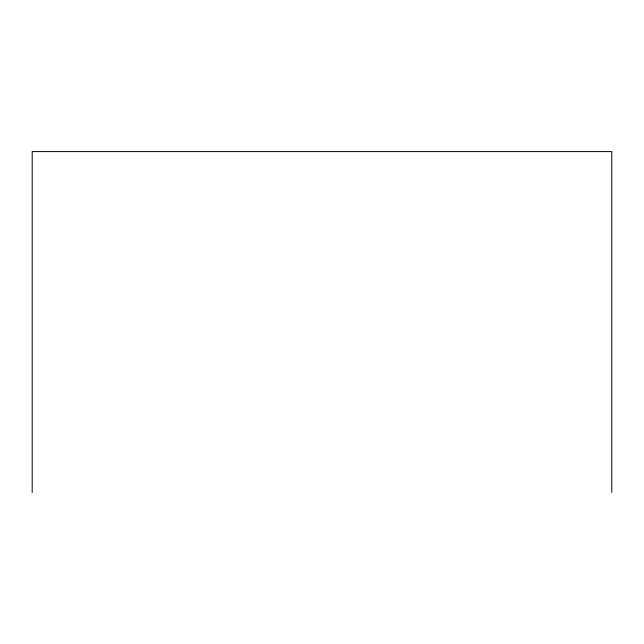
<?xml version="1.0" encoding="UTF-8"?>
<svg xmlns="http://www.w3.org/2000/svg" width="644" height="644" viewBox="0 0 644 644"><rect width="100%" height="100%" fill="white"/><g stroke="black" fill="none" stroke-linecap="round" stroke-linejoin="round"><path stroke-width="0.97" d="M611.8 492.41L611.8 151.59L32.2 151.59L32.2 492.41"/></g></svg>
